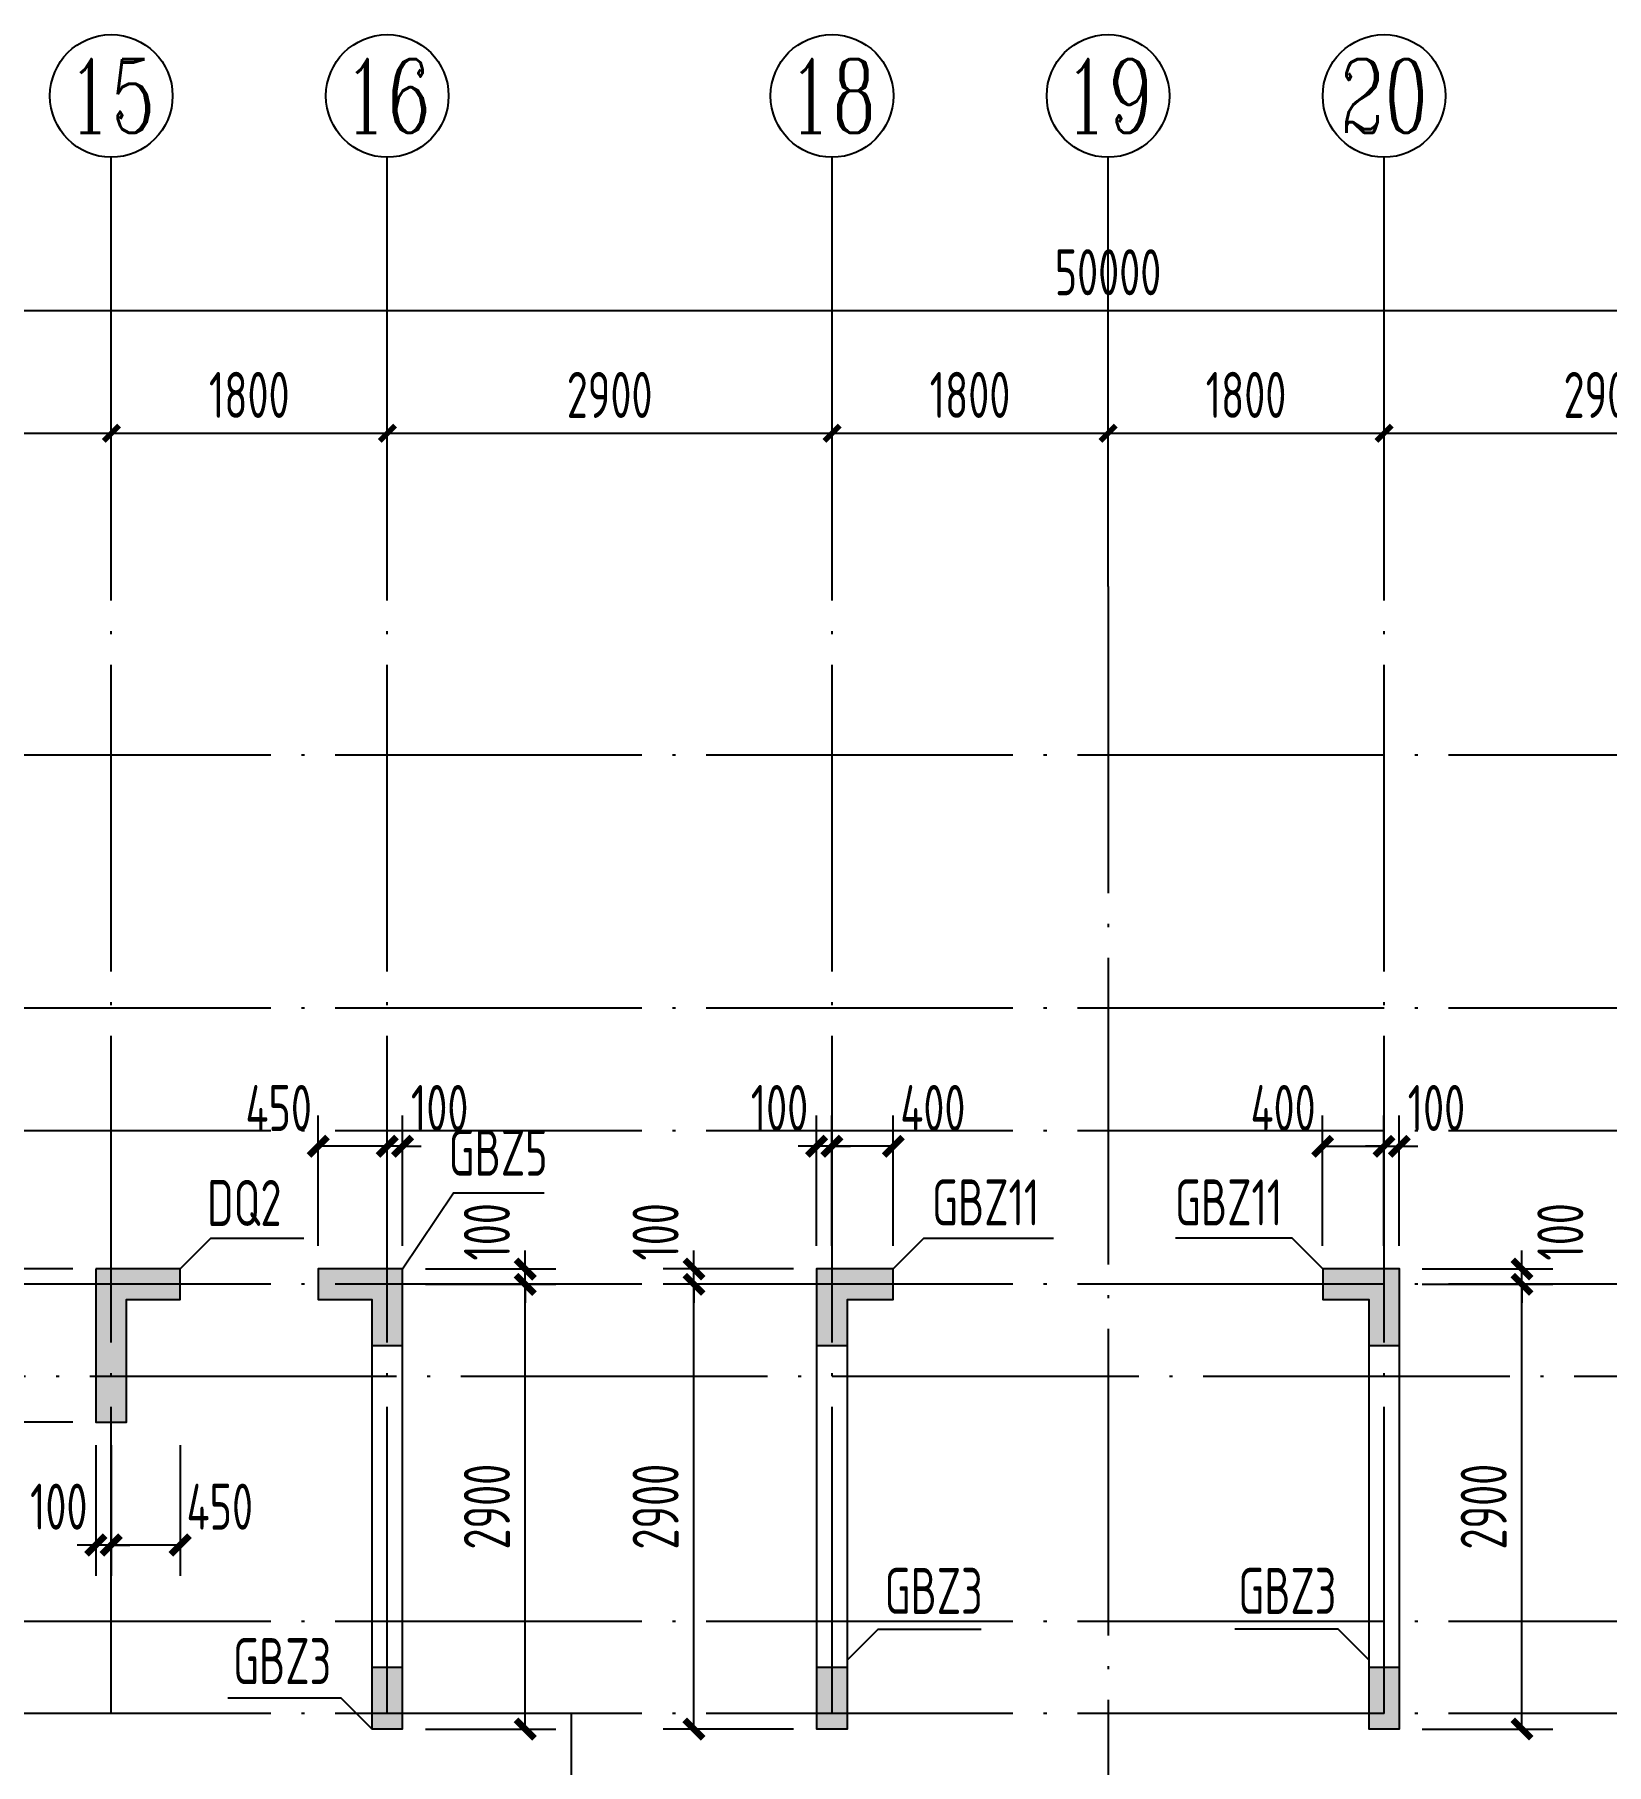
# Model space of a CAD drawing. Extents: x -1712635 to -854203, y -534641 to -21985.
# Drawn here: x -1342996 to -1332746, y -288081 to -276800 of the extents above; entities that cross this region are included whole.
import ezdxf
from ezdxf.enums import TextEntityAlignment as Align

# ---------------------------------------------------------------- set-up
doc = ezdxf.new("R2010")
doc.units = 0
doc.header["$LTSCALE"] = 1000
doc.linetypes.add('DOTE', pattern=[2.42, 2, -0.2, 0.02, -0.2])
doc.layers.get('0').update_dxf_attribs({"linetype": 'CONTINUOUS'})
doc.layers.get('Defpoints').update_dxf_attribs({"linetype": 'CONTINUOUS'})
for name, color, linetype in [('A-AXIS', 1, 'CONTINUOUS'), ('A-DOTE', 10, 'DOTE'), ('AXIS_NUM', 7, 'CONTINUOUS'), ('S-Q墙实线', 6, 'CONTINUOUS'), ('S-Q墙标注', 3, 'CONTINUOUS'), ('S-X详图填充', 252, 'CONTINUOUS'), ('S-X详图实线', 4, 'CONTINUOUS'), ('S-Y一般标注', 3, 'CONTINUOUS'), ('S-Z柱编号', 6, 'CONTINUOUS')]:
    doc.layers.add(name, color=color, linetype=linetype)
doc.styles.add('TSSD_Axis', font='complex.shx', dxfattribs={"width": 0.7, "bigfont": 'hztxt.shx'})
doc.styles.add('TSSD_DIMENSION', font='Tssdeng.shx', dxfattribs={"width": 0.7, "bigfont": 'tssdchn.shx'})
doc.styles.add('TSSD_REIN', font='tssdeng.shx', dxfattribs={"width": 0.7, "height": 300, "bigfont": 'tssdchn.shx'})
doc.styles.add('结构文字', font='zstxt.shx', dxfattribs={"width": 0.7, "bigfont": 'zshz.shx'})
doc.dimstyles.new('STRUCK', dxfattribs={"dimtxt": 400, "dimasz": 121, "dimexe": 200, "dimexo": 150, "dimgap": 115, "dimtad": 1, "dimdec": 0, "dimdsep": 46, "dimtxsty": '结构文字', "dimblk": 'ARCHTICK', "dimcen": 400, "dimclrd": 3, "dimclre": 3, "dimclrt": 7, "dimadec": 0, "dimazin": 0, "dimtfac": 1, "dimtdec": 0, "dimtix": 1, "dimtmove": 2, "dimatfit": 3, "dimldrblk": '_DIMX', "dimfxl": 0, "dimtolj": 1, "dimtzin": 0, "dimarcsym": 0})
doc.dimstyles.new('TSSD_100_100', dxfattribs={"dimtxt": 300, "dimasz": 100, "dimexe": 100, "dimexo": 250, "dimgap": 100, "dimtad": 1, "dimdec": 0, "dimzin": 0, "dimdsep": 46, "dimtxsty": 'TSSD_DIMENSION', "dimblk": 'ARCHTICK', "dimcen": 0, "dimdle": 100, "dimclrt": 7, "dimadec": 0, "dimazin": 0, "dimtfac": 1, "dimtdec": 0, "dimtix": 1, "dimtmove": 2, "dimatfit": 3, "dimldrblk": 'ARCHTICK', "dimfxl": 0, "dimtolj": 1, "dimtzin": 0, "dimarcsym": 0})

# ---------------------------------------------------------------- blocks, each defined once
blk = doc.blocks.new('ts_axno')
at = {"color": 0, "linetype": 'ByBlock', "lineweight": -2}
blk.add_circle((0, 0), 0.5, dxfattribs=at)
at = {"color": 0, "linetype": 'ByBlock', "lineweight": -2, "style": 'TSSD_Axis', "width": 0.7}
blk.add_attdef('A', text='', height=0.6, dxfattribs=at).set_placement((0, 0), align=Align.MIDDLE_CENTER)
blk = doc.blocks.new('_ArchTick')
at = {"color": 0, "const_width": 0.35}
blk.add_lwpolyline([(-0.5, -0.5), (0.5, 0.5)], dxfattribs=at)
blk = doc.blocks.new('*D124')
at = {"layer": 'Defpoints', "color": 0}
for p in [(23100, 19250), (21400, 18250), (23100, 18250)]:
    blk.add_point(p, dxfattribs=at)
at = {"layer": 'S-Y一般标注', "color": 0, "lineweight": -2}
for p, q in [((21400, 18500), (21400, 19350)), ((23100, 18500), (23100, 19350)), ((21300, 19250), (23200, 19250))]:
    blk.add_line(p, q, dxfattribs=at)
at = {"layer": 'S-Y一般标注', "color": 0, "lineweight": -2, "xscale": 100, "yscale": 100, "zscale": 100, "rotation": 180}
blk.add_blockref('_ArchTick', (21400, 19250), dxfattribs=at)
at = {"layer": 'S-Y一般标注', "color": 0, "lineweight": -2, "xscale": 100, "yscale": 100, "zscale": 100}
blk.add_blockref('_ArchTick', (23100, 19250), dxfattribs=at)
at = {"layer": 'S-Y一般标注', "color": 7, "insert": (22250, 19500), "char_height": 300, "attachment_point": 5, "style": 'TSSD_DIMENSION'}
blk.add_mtext('\\A1;1700', dxfattribs=at)
blk = doc.blocks.new('*D125')
at = {"layer": 'Defpoints', "color": 0}
for p in [(24900, 19250), (23100, 18250), (24900, 18250)]:
    blk.add_point(p, dxfattribs=at)
at = {"layer": 'S-Y一般标注', "color": 0, "lineweight": -2}
for p, q in [((23100, 18500), (23100, 19350)), ((24900, 18500), (24900, 19350)), ((23000, 19250), (25000, 19250))]:
    blk.add_line(p, q, dxfattribs=at)
at = {"layer": 'S-Y一般标注', "color": 0, "lineweight": -2, "xscale": 100, "yscale": 100, "zscale": 100, "rotation": 180}
blk.add_blockref('_ArchTick', (23100, 19250), dxfattribs=at)
at = {"layer": 'S-Y一般标注', "color": 0, "lineweight": -2, "xscale": 100, "yscale": 100, "zscale": 100}
blk.add_blockref('_ArchTick', (24900, 19250), dxfattribs=at)
at = {"layer": 'S-Y一般标注', "color": 7, "insert": (24000, 19500), "char_height": 300, "attachment_point": 5, "style": 'TSSD_DIMENSION'}
blk.add_mtext('\\A1;1800', dxfattribs=at)
blk = doc.blocks.new('*D126')
at = {"layer": 'Defpoints', "color": 0}
for p in [(27800, 19250), (24900, 18250), (27800, 18250)]:
    blk.add_point(p, dxfattribs=at)
at = {"layer": 'S-Y一般标注', "color": 0, "lineweight": -2}
for p, q in [((24900, 18500), (24900, 19350)), ((27800, 18500), (27800, 19350)), ((24800, 19250), (27900, 19250))]:
    blk.add_line(p, q, dxfattribs=at)
at = {"layer": 'S-Y一般标注', "color": 0, "lineweight": -2, "xscale": 100, "yscale": 100, "zscale": 100, "rotation": 180}
blk.add_blockref('_ArchTick', (24900, 19250), dxfattribs=at)
at = {"layer": 'S-Y一般标注', "color": 0, "lineweight": -2, "xscale": 100, "yscale": 100, "zscale": 100}
blk.add_blockref('_ArchTick', (27800, 19250), dxfattribs=at)
at = {"layer": 'S-Y一般标注', "color": 7, "insert": (26350, 19500), "char_height": 300, "attachment_point": 5, "style": 'TSSD_DIMENSION'}
blk.add_mtext('\\A1;2900', dxfattribs=at)
blk = doc.blocks.new('*D127')
at = {"layer": 'Defpoints', "color": 0}
for p in [(29600, 19250), (27800, 18250), (29600, 18250)]:
    blk.add_point(p, dxfattribs=at)
at = {"layer": 'S-Y一般标注', "color": 0, "lineweight": -2}
for p, q in [((27800, 18500), (27800, 19350)), ((29600, 18500), (29600, 19350)), ((27700, 19250), (29700, 19250))]:
    blk.add_line(p, q, dxfattribs=at)
at = {"layer": 'S-Y一般标注', "color": 0, "lineweight": -2, "xscale": 100, "yscale": 100, "zscale": 100, "rotation": 180}
blk.add_blockref('_ArchTick', (27800, 19250), dxfattribs=at)
at = {"layer": 'S-Y一般标注', "color": 0, "lineweight": -2, "xscale": 100, "yscale": 100, "zscale": 100}
blk.add_blockref('_ArchTick', (29600, 19250), dxfattribs=at)
at = {"layer": 'S-Y一般标注', "color": 7, "insert": (28700, 19500), "char_height": 300, "attachment_point": 5, "style": 'TSSD_DIMENSION'}
blk.add_mtext('\\A1;1800', dxfattribs=at)
blk = doc.blocks.new('*D128')
at = {"layer": 'Defpoints', "color": 0}
for p in [(31400, 19250), (29600, 18250), (31400, 18250)]:
    blk.add_point(p, dxfattribs=at)
at = {"layer": 'S-Y一般标注', "color": 0, "lineweight": -2}
for p, q in [((29600, 18500), (29600, 19350)), ((31400, 18500), (31400, 19350)), ((29500, 19250), (31500, 19250))]:
    blk.add_line(p, q, dxfattribs=at)
at = {"layer": 'S-Y一般标注', "color": 0, "lineweight": -2, "xscale": 100, "yscale": 100, "zscale": 100, "rotation": 180}
blk.add_blockref('_ArchTick', (29600, 19250), dxfattribs=at)
at = {"layer": 'S-Y一般标注', "color": 0, "lineweight": -2, "xscale": 100, "yscale": 100, "zscale": 100}
blk.add_blockref('_ArchTick', (31400, 19250), dxfattribs=at)
at = {"layer": 'S-Y一般标注', "color": 7, "insert": (30500, 19500), "char_height": 300, "attachment_point": 5, "style": 'TSSD_DIMENSION'}
blk.add_mtext('\\A1;1800', dxfattribs=at)
blk = doc.blocks.new('*D129')
at = {"layer": 'Defpoints', "color": 0}
for p in [(34300, 19250), (31400, 18250), (34300, 18250)]:
    blk.add_point(p, dxfattribs=at)
at = {"layer": 'S-Y一般标注', "color": 0, "lineweight": -2}
for p, q in [((31400, 18500), (31400, 19350)), ((34300, 18500), (34300, 19350)), ((31300, 19250), (34400, 19250))]:
    blk.add_line(p, q, dxfattribs=at)
at = {"layer": 'S-Y一般标注', "color": 0, "lineweight": -2, "xscale": 100, "yscale": 100, "zscale": 100, "rotation": 180}
blk.add_blockref('_ArchTick', (31400, 19250), dxfattribs=at)
at = {"layer": 'S-Y一般标注', "color": 0, "lineweight": -2, "xscale": 100, "yscale": 100, "zscale": 100}
blk.add_blockref('_ArchTick', (34300, 19250), dxfattribs=at)
at = {"layer": 'S-Y一般标注', "color": 7, "insert": (32850, 19500), "char_height": 300, "attachment_point": 5, "style": 'TSSD_DIMENSION'}
blk.add_mtext('\\A1;2900', dxfattribs=at)
blk = doc.blocks.new('*D139')
at = {"layer": 'Defpoints', "color": 0}
for p in [(54600, 20050), (4600, 18250), (54600, 18250)]:
    blk.add_point(p, dxfattribs=at)
at = {"layer": 'S-Y一般标注', "color": 0, "lineweight": -2}
for p, q in [((4600, 18500), (4600, 20150)), ((54600, 18500), (54600, 20150)), ((4500, 20050), (54700, 20050))]:
    blk.add_line(p, q, dxfattribs=at)
at = {"layer": 'S-Y一般标注', "color": 0, "lineweight": -2, "xscale": 100, "yscale": 100, "zscale": 100, "rotation": 180}
blk.add_blockref('_ArchTick', (4600, 20050), dxfattribs=at)
at = {"layer": 'S-Y一般标注', "color": 0, "lineweight": -2, "xscale": 100, "yscale": 100, "zscale": 100}
blk.add_blockref('_ArchTick', (54600, 20050), dxfattribs=at)
at = {"layer": 'S-Y一般标注', "color": 7, "insert": (29600, 20300), "char_height": 300, "attachment_point": 5, "style": 'TSSD_DIMENSION'}
blk.add_mtext('\\A1;50000', dxfattribs=at)
blk = doc.blocks.new('*D2161')
at = {"layer": 'Defpoints', "color": 0}
for p in [(-1338696, -284950), (-1337896, -284950), (-1337896, -287850)]:
    blk.add_point(p, dxfattribs=at)
at = {"layer": 'S-Q墙标注', "color": 3, "lineweight": -2}
for p, q in [((-1338046, -284950), (-1338896, -284950)), ((-1338696, -287850), (-1338696, -284950)), ((-1338046, -287850), (-1338896, -287850))]:
    blk.add_line(p, q, dxfattribs=at)
at = {"layer": 'S-Q墙标注', "color": 3, "lineweight": -2, "xscale": 121, "yscale": 121, "zscale": 121}
for p, rotation in [((-1338696, -284950), 90), ((-1338696, -287850), 270)]:
    blk.add_blockref('_ArchTick', p, dxfattribs=dict(at, rotation=rotation))
at = {"layer": 'S-Q墙标注', "color": 7, "insert": (-1338946, -286400), "char_height": 300, "attachment_point": 5, "rotation": 90, "style": 'TSSD_REIN'}
blk.add_mtext('\\A1;2900', dxfattribs=at)
blk = doc.blocks.new('_DIMX')
blk.add_line((-150, 0), (150, 0))
at = {"const_width": 50}
blk.add_lwpolyline([(-70, -70), (70, 70)], dxfattribs=at)
blk = doc.blocks.new('*D2162')
at = {"layer": 'Defpoints', "color": 0}
for p in [(-1338696, -284850), (-1337896, -284850), (-1337896, -284950)]:
    blk.add_point(p, dxfattribs=at)
at = {"layer": 'S-Q墙标注', "color": 3, "lineweight": -2}
for p, q in [((-1338696, -284850), (-1338696, -284729)), ((-1338046, -284850), (-1338896, -284850)), ((-1338046, -284950), (-1338896, -284950)), ((-1338696, -284950), (-1338696, -284850)), ((-1338696, -284950), (-1338696, -285071))]:
    blk.add_line(p, q, dxfattribs=at)
at = {"layer": 'S-Q墙标注', "color": 3, "lineweight": -2, "xscale": 121, "yscale": 121, "zscale": 121}
for p, rotation in [((-1338696, -284850), 270), ((-1338696, -284950), 90)]:
    blk.add_blockref('_ArchTick', p, dxfattribs=dict(at, rotation=rotation))
at = {"layer": 'S-Q墙标注', "color": 7, "insert": (-1338946, -284608), "char_height": 300, "attachment_point": 5, "rotation": 90, "style": 'TSSD_REIN'}
blk.add_mtext('\\A1;100', dxfattribs=at)
blk = doc.blocks.new('*D2163')
at = {"layer": 'Defpoints', "color": 0}
for p in [(-1337796, -284050), (-1337796, -284850), (-1337396, -284850)]:
    blk.add_point(p, dxfattribs=at)
at = {"layer": 'S-Q墙标注', "color": 3, "lineweight": -2}
for p, q in [((-1337796, -284700), (-1337796, -283850)), ((-1337396, -284700), (-1337396, -283850)), ((-1337396, -284050), (-1337796, -284050))]:
    blk.add_line(p, q, dxfattribs=at)
at = {"layer": 'S-Q墙标注', "color": 3, "lineweight": -2, "xscale": 121, "yscale": 121, "zscale": 121, "rotation": 180}
blk.add_blockref('_ArchTick', (-1337796, -284050), dxfattribs=at)
at = {"layer": 'S-Q墙标注', "color": 3, "lineweight": -2, "xscale": 121, "yscale": 121, "zscale": 121}
blk.add_blockref('_ArchTick', (-1337396, -284050), dxfattribs=at)
at = {"layer": 'S-Q墙标注', "color": 7, "insert": (-1337138, -283800), "char_height": 300, "attachment_point": 5, "style": 'TSSD_REIN'}
blk.add_mtext('\\A1;400', dxfattribs=at)
blk = doc.blocks.new('*D2164')
at = {"layer": 'Defpoints', "color": 0}
for p in [(-1337896, -284050), (-1337896, -284850), (-1337796, -284850)]:
    blk.add_point(p, dxfattribs=at)
at = {"layer": 'S-Q墙标注', "color": 3, "lineweight": -2}
for p, q in [((-1337896, -284700), (-1337896, -283850)), ((-1337796, -284700), (-1337796, -283850)), ((-1337896, -284050), (-1338017, -284050)), ((-1337796, -284050), (-1337896, -284050)), ((-1337796, -284050), (-1337675, -284050))]:
    blk.add_line(p, q, dxfattribs=at)
at = {"layer": 'S-Q墙标注', "color": 3, "lineweight": -2, "xscale": 121, "yscale": 121, "zscale": 121}
blk.add_blockref('_ArchTick', (-1337896, -284050), dxfattribs=at)
at = {"layer": 'S-Q墙标注', "color": 3, "lineweight": -2, "xscale": 121, "yscale": 121, "zscale": 121, "rotation": 180}
blk.add_blockref('_ArchTick', (-1337796, -284050), dxfattribs=at)
at = {"layer": 'S-Q墙标注', "color": 7, "insert": (-1338138, -283800), "char_height": 300, "attachment_point": 5, "style": 'TSSD_REIN'}
blk.add_mtext('\\A1;100', dxfattribs=at)
blk = doc.blocks.new('*D2165')
at = {"layer": 'Defpoints', "color": 0}
for p in [(-1340596, -284950), (-1339796, -284950), (-1340596, -287850)]:
    blk.add_point(p, dxfattribs=at)
at = {"layer": 'S-Q墙标注', "color": 3, "lineweight": -2}
for p, q in [((-1340446, -284950), (-1339596, -284950)), ((-1339796, -287850), (-1339796, -284950)), ((-1340446, -287850), (-1339596, -287850))]:
    blk.add_line(p, q, dxfattribs=at)
at = {"layer": 'S-Q墙标注', "color": 3, "lineweight": -2, "xscale": 121, "yscale": 121, "zscale": 121}
for p, rotation in [((-1339796, -284950), 90), ((-1339796, -287850), 270)]:
    blk.add_blockref('_ArchTick', p, dxfattribs=dict(at, rotation=rotation))
at = {"layer": 'S-Q墙标注', "color": 7, "insert": (-1340046, -286400), "char_height": 300, "attachment_point": 5, "rotation": 90, "style": 'TSSD_REIN'}
blk.add_mtext('\\A1;2900', dxfattribs=at)
blk = doc.blocks.new('*D2166')
at = {"layer": 'Defpoints', "color": 0}
for p in [(-1340596, -284850), (-1340596, -284950), (-1339796, -284850)]:
    blk.add_point(p, dxfattribs=at)
at = {"layer": 'S-Q墙标注', "color": 3, "lineweight": -2}
for p, q in [((-1339796, -284850), (-1339796, -284729)), ((-1340446, -284850), (-1339596, -284850)), ((-1340446, -284950), (-1339596, -284950)), ((-1339796, -284950), (-1339796, -284850)), ((-1339796, -284950), (-1339796, -285071))]:
    blk.add_line(p, q, dxfattribs=at)
at = {"layer": 'S-Q墙标注', "color": 3, "lineweight": -2, "xscale": 121, "yscale": 121, "zscale": 121}
for p, rotation in [((-1339796, -284850), 270), ((-1339796, -284950), 90)]:
    blk.add_blockref('_ArchTick', p, dxfattribs=dict(at, rotation=rotation))
at = {"layer": 'S-Q墙标注', "color": 7, "insert": (-1340046, -284608), "char_height": 300, "attachment_point": 5, "rotation": 90, "style": 'TSSD_REIN'}
blk.add_mtext('\\A1;100', dxfattribs=at)
blk = doc.blocks.new('*D2167')
at = {"layer": 'Defpoints', "color": 0}
for p in [(-1340696, -284050), (-1340696, -284850), (-1340596, -284850)]:
    blk.add_point(p, dxfattribs=at)
at = {"layer": 'S-Q墙标注', "color": 3, "lineweight": -2}
for p, q in [((-1340696, -284700), (-1340696, -283850)), ((-1340596, -284700), (-1340596, -283850)), ((-1340696, -284050), (-1340817, -284050)), ((-1340596, -284050), (-1340696, -284050)), ((-1340596, -284050), (-1340475, -284050))]:
    blk.add_line(p, q, dxfattribs=at)
at = {"layer": 'S-Q墙标注', "color": 3, "lineweight": -2, "xscale": 121, "yscale": 121, "zscale": 121}
blk.add_blockref('_ArchTick', (-1340696, -284050), dxfattribs=at)
at = {"layer": 'S-Q墙标注', "color": 3, "lineweight": -2, "xscale": 121, "yscale": 121, "zscale": 121, "rotation": 180}
blk.add_blockref('_ArchTick', (-1340596, -284050), dxfattribs=at)
at = {"layer": 'S-Q墙标注', "color": 7, "insert": (-1340354, -283800), "char_height": 300, "attachment_point": 5, "style": 'TSSD_REIN'}
blk.add_mtext('\\A1;100', dxfattribs=at)
blk = doc.blocks.new('*D2168')
at = {"layer": 'Defpoints', "color": 0}
for p in [(-1341146, -284050), (-1341146, -284850), (-1340696, -284850)]:
    blk.add_point(p, dxfattribs=at)
at = {"layer": 'S-Q墙标注', "color": 3, "lineweight": -2}
for p, q in [((-1341146, -284700), (-1341146, -283850)), ((-1340696, -284700), (-1340696, -283850)), ((-1340696, -284050), (-1341146, -284050))]:
    blk.add_line(p, q, dxfattribs=at)
at = {"layer": 'S-Q墙标注', "color": 3, "lineweight": -2, "xscale": 121, "yscale": 121, "zscale": 121, "rotation": 180}
blk.add_blockref('_ArchTick', (-1341146, -284050), dxfattribs=at)
at = {"layer": 'S-Q墙标注', "color": 3, "lineweight": -2, "xscale": 121, "yscale": 121, "zscale": 121}
blk.add_blockref('_ArchTick', (-1340696, -284050), dxfattribs=at)
at = {"layer": 'S-Q墙标注', "color": 7, "insert": (-1341404, -283800), "char_height": 300, "attachment_point": 5, "style": 'TSSD_REIN'}
blk.add_mtext('\\A1;450', dxfattribs=at)
blk = doc.blocks.new('*D2169')
at = {"layer": 'Defpoints', "color": 0}
for p in [(-1343396, -284950), (-1342596, -284950), (-1342596, -285850)]:
    blk.add_point(p, dxfattribs=at)
at = {"layer": 'S-Q墙标注', "color": 3, "lineweight": -2}
for p, q in [((-1342746, -284950), (-1343596, -284950)), ((-1343396, -285850), (-1343396, -284950)), ((-1342746, -285850), (-1343596, -285850))]:
    blk.add_line(p, q, dxfattribs=at)
at = {"layer": 'S-Q墙标注', "color": 3, "lineweight": -2, "xscale": 121, "yscale": 121, "zscale": 121}
for p, rotation in [((-1343396, -284950), 90), ((-1343396, -285850), 270)]:
    blk.add_blockref('_ArchTick', p, dxfattribs=dict(at, rotation=rotation))
at = {"layer": 'S-Q墙标注', "color": 7, "insert": (-1343646, -285400), "char_height": 300, "attachment_point": 5, "rotation": 90, "style": 'TSSD_REIN'}
blk.add_mtext('\\A1;900', dxfattribs=at)
blk = doc.blocks.new('*D2170')
at = {"layer": 'Defpoints', "color": 0}
for p in [(-1343396, -284850), (-1342596, -284850), (-1342596, -284950)]:
    blk.add_point(p, dxfattribs=at)
at = {"layer": 'S-Q墙标注', "color": 3, "lineweight": -2}
for p, q in [((-1343396, -284850), (-1343396, -284729)), ((-1342746, -284850), (-1343596, -284850)), ((-1342746, -284950), (-1343596, -284950)), ((-1343396, -284950), (-1343396, -284850)), ((-1343396, -284950), (-1343396, -285071))]:
    blk.add_line(p, q, dxfattribs=at)
at = {"layer": 'S-Q墙标注', "color": 3, "lineweight": -2, "xscale": 121, "yscale": 121, "zscale": 121}
for p, rotation in [((-1343396, -284850), 270), ((-1343396, -284950), 90)]:
    blk.add_blockref('_ArchTick', p, dxfattribs=dict(at, rotation=rotation))
at = {"layer": 'S-Q墙标注', "color": 7, "insert": (-1343646, -284608), "char_height": 300, "attachment_point": 5, "rotation": 90, "style": 'TSSD_REIN'}
blk.add_mtext('\\A1;100', dxfattribs=at)
blk = doc.blocks.new('*D2171')
at = {"layer": 'Defpoints', "color": 0}
for p in [(-1342496, -285850), (-1342046, -285850), (-1342496, -286650)]:
    blk.add_point(p, dxfattribs=at)
at = {"layer": 'S-Q墙标注', "color": 3, "lineweight": -2}
for p, q in [((-1342496, -286000), (-1342496, -286850)), ((-1342046, -286000), (-1342046, -286850)), ((-1342046, -286650), (-1342496, -286650))]:
    blk.add_line(p, q, dxfattribs=at)
at = {"layer": 'S-Q墙标注', "color": 3, "lineweight": -2, "xscale": 121, "yscale": 121, "zscale": 121, "rotation": 180}
blk.add_blockref('_ArchTick', (-1342496, -286650), dxfattribs=at)
at = {"layer": 'S-Q墙标注', "color": 3, "lineweight": -2, "xscale": 121, "yscale": 121, "zscale": 121}
blk.add_blockref('_ArchTick', (-1342046, -286650), dxfattribs=at)
at = {"layer": 'S-Q墙标注', "color": 7, "insert": (-1341788, -286400), "char_height": 300, "attachment_point": 5, "style": 'TSSD_REIN'}
blk.add_mtext('\\A1;450', dxfattribs=at)
blk = doc.blocks.new('*D2172')
at = {"layer": 'Defpoints', "color": 0}
for p in [(-1342596, -285850), (-1342496, -285850), (-1342596, -286650)]:
    blk.add_point(p, dxfattribs=at)
at = {"layer": 'S-Q墙标注', "color": 3, "lineweight": -2}
for p, q in [((-1342596, -286000), (-1342596, -286850)), ((-1342496, -286000), (-1342496, -286850)), ((-1342596, -286650), (-1342717, -286650)), ((-1342496, -286650), (-1342596, -286650)), ((-1342496, -286650), (-1342375, -286650))]:
    blk.add_line(p, q, dxfattribs=at)
at = {"layer": 'S-Q墙标注', "color": 3, "lineweight": -2, "xscale": 121, "yscale": 121, "zscale": 121}
blk.add_blockref('_ArchTick', (-1342596, -286650), dxfattribs=at)
at = {"layer": 'S-Q墙标注', "color": 3, "lineweight": -2, "xscale": 121, "yscale": 121, "zscale": 121, "rotation": 180}
blk.add_blockref('_ArchTick', (-1342496, -286650), dxfattribs=at)
at = {"layer": 'S-Q墙标注', "color": 7, "insert": (-1342838, -286400), "char_height": 300, "attachment_point": 5, "style": 'TSSD_REIN'}
blk.add_mtext('\\A1;100', dxfattribs=at)
blk = doc.blocks.new('*D2232')
at = {"layer": 'Defpoints', "color": 0}
for p in [(-1334096, -284950), (-1333296, -284950), (-1334096, -287850)]:
    blk.add_point(p, dxfattribs=at)
at = {"layer": 'S-Q墙标注', "color": 3, "lineweight": -2}
for p, q in [((-1333946, -284950), (-1333096, -284950)), ((-1333296, -287850), (-1333296, -284950)), ((-1333946, -287850), (-1333096, -287850))]:
    blk.add_line(p, q, dxfattribs=at)
at = {"layer": 'S-Q墙标注', "color": 3, "lineweight": -2, "xscale": 121, "yscale": 121, "zscale": 121}
for p, rotation in [((-1333296, -284950), 90), ((-1333296, -287850), 270)]:
    blk.add_blockref('_ArchTick', p, dxfattribs=dict(at, rotation=rotation))
at = {"layer": 'S-Q墙标注', "color": 7, "insert": (-1333546, -286400), "char_height": 300, "attachment_point": 5, "rotation": 90, "style": 'TSSD_REIN'}
blk.add_mtext('\\A1;2900', dxfattribs=at)
blk = doc.blocks.new('*D2233')
at = {"layer": 'Defpoints', "color": 0}
for p in [(-1334096, -284850), (-1334096, -284950), (-1333296, -284850)]:
    blk.add_point(p, dxfattribs=at)
at = {"layer": 'S-Q墙标注', "color": 3, "lineweight": -2}
for p, q in [((-1333296, -284850), (-1333296, -284729)), ((-1333946, -284850), (-1333096, -284850)), ((-1333946, -284950), (-1333096, -284950)), ((-1333296, -284950), (-1333296, -284850)), ((-1333296, -284950), (-1333296, -285071))]:
    blk.add_line(p, q, dxfattribs=at)
at = {"layer": 'S-Q墙标注', "color": 3, "lineweight": -2, "xscale": 121, "yscale": 121, "zscale": 121}
for p, rotation in [((-1333296, -284850), 270), ((-1333296, -284950), 90)]:
    blk.add_blockref('_ArchTick', p, dxfattribs=dict(at, rotation=rotation))
at = {"layer": 'S-Q墙标注', "color": 7, "insert": (-1333046, -284608), "char_height": 300, "attachment_point": 5, "rotation": 90, "style": 'TSSD_REIN'}
blk.add_mtext('\\A1;100', dxfattribs=at)
blk = doc.blocks.new('*D2234')
at = {"layer": 'Defpoints', "color": 0}
for p in [(-1334196, -284050), (-1334596, -284850), (-1334196, -284850)]:
    blk.add_point(p, dxfattribs=at)
at = {"layer": 'S-Q墙标注', "color": 3, "lineweight": -2}
for p, q in [((-1334596, -284700), (-1334596, -283850)), ((-1334196, -284700), (-1334196, -283850)), ((-1334596, -284050), (-1334196, -284050))]:
    blk.add_line(p, q, dxfattribs=at)
at = {"layer": 'S-Q墙标注', "color": 3, "lineweight": -2, "xscale": 121, "yscale": 121, "zscale": 121, "rotation": 180}
blk.add_blockref('_ArchTick', (-1334596, -284050), dxfattribs=at)
at = {"layer": 'S-Q墙标注', "color": 3, "lineweight": -2, "xscale": 121, "yscale": 121, "zscale": 121}
blk.add_blockref('_ArchTick', (-1334196, -284050), dxfattribs=at)
at = {"layer": 'S-Q墙标注', "color": 7, "insert": (-1334854, -283800), "char_height": 300, "attachment_point": 5, "style": 'TSSD_REIN'}
blk.add_mtext('\\A1;400', dxfattribs=at)
blk = doc.blocks.new('*D2235')
at = {"layer": 'Defpoints', "color": 0}
for p in [(-1334096, -284050), (-1334196, -284850), (-1334096, -284850)]:
    blk.add_point(p, dxfattribs=at)
at = {"layer": 'S-Q墙标注', "color": 3, "lineweight": -2}
for p, q in [((-1334196, -284700), (-1334196, -283850)), ((-1334096, -284700), (-1334096, -283850)), ((-1334196, -284050), (-1334317, -284050)), ((-1334196, -284050), (-1334096, -284050)), ((-1334096, -284050), (-1333975, -284050))]:
    blk.add_line(p, q, dxfattribs=at)
at = {"layer": 'S-Q墙标注', "color": 3, "lineweight": -2, "xscale": 121, "yscale": 121, "zscale": 121}
blk.add_blockref('_ArchTick', (-1334196, -284050), dxfattribs=at)
at = {"layer": 'S-Q墙标注', "color": 3, "lineweight": -2, "xscale": 121, "yscale": 121, "zscale": 121, "rotation": 180}
blk.add_blockref('_ArchTick', (-1334096, -284050), dxfattribs=at)
at = {"layer": 'S-Q墙标注', "color": 7, "insert": (-1333854, -283800), "char_height": 300, "attachment_point": 5, "style": 'TSSD_REIN'}
blk.add_mtext('\\A1;100', dxfattribs=at)
blk = doc.blocks.new('20210726.16395156')
at = {"layer": 'A-AXIS'}
for p, q in [((23100, 18249.9), (23100, 21049.9)), ((24900, 18249.9), (24900, 21049.9)), ((27800, 18249.9), (27800, 21049.9)), ((29600, 18249.9), (29600, 21049.9)), ((31400, 18249.9), (31400, 21049.9))]:
    blk.add_line(p, q, dxfattribs=at)
at = {"layer": 'A-DOTE'}
for p, q in [((23100, 10900), (23100, 18249.9)), ((24900, 10900), (24900, 18249.9)), ((27800, 10900), (27800, 18249.9)), ((29600, 18249.9), (29600, 3600)), ((31400, 10900), (31400, 18249.9)), ((55600, 17150), (3600, 17150)), ((55600, 15500), (3600, 15500)), ((55600, 14700), (3600, 14700)), ((55600, 13700), (3600, 13700)), ((3600, 13100.3), (55600, 13100.3)), ((55600, 11500), (3600, 11500)), ((55600, 10900), (3600, 10900)), ((26100, 10900), (26100, 3600))]:
    blk.add_line(p, q, dxfattribs=at)
at = {"layer": 'A-AXIS'}
ref = blk.add_blockref('ts_axno', (23100, 21449.9), dxfattribs=dict(at, xscale=800, yscale=800, zscale=800))
ref.add_attrib('9', '15', dxfattribs={"layer": 'AXIS_NUM', "height": 480, "style": 'TSSD_Axis', "width": 0.7}).set_placement((23100, 21449.9), align=Align.MIDDLE_CENTER)
ref = blk.add_blockref('ts_axno', (24900, 21449.9), dxfattribs=dict(at, xscale=800, yscale=800, zscale=800))
ref.add_attrib('10', '16', dxfattribs={"layer": 'AXIS_NUM', "height": 480, "style": 'TSSD_Axis', "width": 0.7}).set_placement((24900, 21449.9), align=Align.MIDDLE_CENTER)
ref = blk.add_blockref('ts_axno', (27800, 21449.9), dxfattribs=dict(at, xscale=800, yscale=800, zscale=800))
ref.add_attrib('11', '18', dxfattribs={"layer": 'AXIS_NUM', "height": 480, "style": 'TSSD_Axis', "width": 0.7}).set_placement((27800, 21449.9), align=Align.MIDDLE_CENTER)
ref = blk.add_blockref('ts_axno', (29600, 21449.9), dxfattribs=dict(at, xscale=800, yscale=800, zscale=800))
ref.add_attrib('12', '19', dxfattribs={"layer": 'AXIS_NUM', "height": 480, "style": 'TSSD_Axis', "width": 0.7}).set_placement((29600, 21449.9), align=Align.MIDDLE_CENTER)
ref = blk.add_blockref('ts_axno', (31400, 21449.9), dxfattribs=dict(at, xscale=800, yscale=800, zscale=800))
ref.add_attrib('13', '20', dxfattribs={"layer": 'AXIS_NUM', "height": 480, "style": 'TSSD_Axis', "width": 0.7}).set_placement((31400, 21449.9), align=Align.MIDDLE_CENTER)
at = {"layer": 'S-Y一般标注'}
for base, p1, p2, picture, middle in [((54600, 20049.9), (4600, 18249.9), (54600, 18249.9), '*D139', (29600, 20299.9)), ((23100, 19249.9), (21400, 18249.9), (23100, 18249.9), '*D124', (22250, 19499.9)), ((24900, 19249.9), (23100, 18249.9), (24900, 18249.9), '*D125', (24000, 19499.9)), ((27800, 19249.9), (24900, 18249.9), (27800, 18249.9), '*D126', (26350, 19499.9)), ((29600, 19249.9), (27800, 18249.9), (29600, 18249.9), '*D127', (28700, 19499.9)), ((31400, 19249.9), (29600, 18249.9), (31400, 18249.9), '*D128', (30500, 19499.9)), ((34300, 19249.9), (31400, 18249.9), (34300, 18249.9), '*D129', (32850, 19499.9))]:
    dim = blk.add_linear_dim(base=base, p1=p1, p2=p2, dimstyle='TSSD_100_100', dxfattribs=at)
    dim.commit()
    dim.dimension.update_dxf_attribs({"geometry": picture, "text_midpoint": middle})

msp = doc.modelspace()

# ---------------------------------------------------------------- hatches: boundary and pattern name
at = {"layer": 'S-X详图填充'}
h = msp.add_hatch(color=256, dxfattribs=at)
h.dxf.hatch_style = 1
h.paths.add_polyline_path([(-1342595.6, -284849.82), (-1342595.6, -285849.82), (-1342395.6, -285849.82), (-1342395.6, -285049.82), (-1342045.7, -285049.82), (-1342045.7, -284849.82)])
h = msp.add_hatch(color=256, dxfattribs=at)
h.dxf.hatch_style = 1
h.paths.add_polyline_path([(-1340795.61, -285349.82), (-1340595.61, -285349.82), (-1340595.61, -284849.82), (-1341145.61, -284849.82), (-1341145.61, -285049.82), (-1340795.61, -285049.82)])
h = msp.add_hatch(color=256, dxfattribs=at)
h.dxf.hatch_style = 1
h.paths.add_polyline_path([(-1337895.61, -285349.82), (-1337695.61, -285349.82), (-1337695.61, -285049.82), (-1337395.7, -285049.82), (-1337395.7, -284849.82), (-1337895.61, -284849.82)])
h = msp.add_hatch(color=256, dxfattribs=at)
h.dxf.hatch_style = 1
h.paths.add_polyline_path([(-1334295.59, -285349.82), (-1334095.59, -285349.82), (-1334095.59, -284849.82), (-1334595.51, -284849.82), (-1334595.51, -285049.82), (-1334295.59, -285049.82)])
h = msp.add_hatch(color=256, dxfattribs=at)
h.dxf.hatch_style = 1
h.paths.add_polyline_path([(-1340595.61, -287449.81), (-1340795.61, -287449.81), (-1340795.61, -287849.81), (-1340595.61, -287849.81)])
h = msp.add_hatch(color=256, dxfattribs=at)
h.dxf.hatch_style = 1
h.paths.add_polyline_path([(-1337695.61, -287449.81), (-1337895.61, -287449.81), (-1337895.61, -287849.81), (-1337695.61, -287849.81)])
h = msp.add_hatch(color=256, dxfattribs=at)
h.dxf.hatch_style = 1
h.paths.add_polyline_path([(-1334095.59, -287449.81), (-1334295.59, -287449.81), (-1334295.59, -287849.81), (-1334095.59, -287849.81)])

# ---------------------------------------------------------------- linework, layer by layer
at = {"layer": 'S-Q墙实线'}
for points in [[(-1342595.6, -284849.82), (-1342595.6, -285849.82), (-1342395.6, -285849.82), (-1342395.6, -285049.82), (-1342045.7, -285049.82), (-1342045.7, -284849.82)], [(-1340595.61, -284849.82), (-1341145.61, -284849.82), (-1341145.61, -285049.82), (-1340795.61, -285049.82), (-1340795.61, -287849.81), (-1340595.61, -287849.81)], [(-1337895.61, -284849.82), (-1337895.61, -287849.81), (-1337695.61, -287849.81), (-1337695.61, -285049.82), (-1337395.7, -285049.82), (-1337395.7, -284849.82)], [(-1334095.59, -284849.82), (-1334595.51, -284849.82), (-1334595.51, -285049.82), (-1334295.59, -285049.82), (-1334295.59, -287849.81), (-1334095.59, -287849.81)]]:
    msp.add_lwpolyline(points, close=True, dxfattribs=at)
at = {"layer": 'S-X详图实线'}
for points in [[(-1342595.6, -284849.82), (-1342595.6, -285849.82), (-1342395.6, -285849.82), (-1342395.6, -285049.82), (-1342045.7, -285049.82), (-1342045.7, -284849.82), (-1342595.6, -284849.82)], [(-1340795.61, -285349.82), (-1340595.61, -285349.82), (-1340595.61, -284849.82), (-1341145.61, -284849.82), (-1341145.61, -285049.82), (-1340795.61, -285049.82), (-1340795.61, -285349.82)], [(-1337895.61, -285349.82), (-1337695.61, -285349.82), (-1337695.61, -285049.82), (-1337395.7, -285049.82), (-1337395.7, -284849.82), (-1337895.61, -284849.82), (-1337895.61, -285349.82)], [(-1334295.59, -285349.82), (-1334095.59, -285349.82), (-1334095.59, -284849.82), (-1334595.51, -284849.82), (-1334595.51, -285049.82), (-1334295.59, -285049.82), (-1334295.59, -285349.82)], [(-1340595.61, -287449.81), (-1340795.61, -287449.81), (-1340795.61, -287849.81), (-1340595.61, -287849.81), (-1340595.61, -287449.81)], [(-1337695.61, -287449.81), (-1337895.61, -287449.81), (-1337895.61, -287849.81), (-1337695.61, -287849.81), (-1337695.61, -287449.81)], [(-1334095.59, -287449.81), (-1334295.59, -287449.81), (-1334295.59, -287849.81), (-1334095.59, -287849.81), (-1334095.59, -287449.81)]]:
    msp.add_lwpolyline(points, close=True, dxfattribs=at)
at = {"layer": 'S-Z柱编号', "color": 7}
for points in [[(-1340595.61, -284849.82), (-1340263.18, -284353.19), (-1339673.33, -284353.19)], [(-1342045.7, -284849.82), (-1341845.7, -284649.82), (-1341239.68, -284649.82)], [(-1337395.7, -284849.82), (-1337195.7, -284649.82), (-1336351.61, -284649.82)], [(-1334595.5, -284849.82), (-1334795.5, -284649.82), (-1335555.63, -284649.82)], [(-1337695.61, -287399.81), (-1337495.61, -287199.81), (-1336822.09, -287199.81)], [(-1334295.59, -287399.81), (-1334495.59, -287199.81), (-1335169.11, -287199.81)], [(-1340795.61, -287849.81), (-1340995.61, -287649.81), (-1341735.95, -287649.81)]]:
    msp.add_lwpolyline(points, dxfattribs=at)

# ---------------------------------------------------------------- block references
at = {"layer": 'A-DOTE'}
msp.add_blockref('20210726.16395156', (-1365595.6, -298649.86), dxfattribs=at)

# ---------------------------------------------------------------- texts
at = {"layer": 'S-Z柱编号', "color": 7, "style": 'TSSD_REIN', "width": 0.7}
for s, p in [('GBZ5', (-1340295.61, -284331.63)), ('DQ2', (-1341870.38, -284659.08)), ('GBZ11', (-1337143.34, -284655.64)), ('GBZ11', (-1335558.9, -284655.64)), ('GBZ3', (-1337452.76, -287189.23)), ('GBZ3', (-1335146.2, -287189.23)), ('GBZ3', (-1341701.38, -287647.1))]:
    msp.add_text(s, height=300, dxfattribs=at).set_placement(p, align=Align.BOTTOM_LEFT)

# ---------------------------------------------------------------- dimensions: what is measured, and where the dimension line sits
at = {"layer": 'S-Q墙标注'}
for base, p1, p2, angle, picture, middle in [((-1341145.61, -284049.82), (-1340695.6, -284849.82), (-1341145.61, -284849.82), 180, '*D2168', (-1341403.69, -283799.82)), ((-1340695.6, -284049.82), (-1340595.61, -284849.82), (-1340695.6, -284849.82), 180, '*D2167', (-1340353.69, -283799.82)), ((-1337895.61, -284049.82), (-1337795.6, -284849.82), (-1337895.61, -284849.82), 180, '*D2164', (-1338137.54, -283799.82)), ((-1337795.6, -284049.82), (-1337395.7, -284849.82), (-1337795.6, -284849.82), 180, '*D2163', (-1337137.62, -283799.82)), ((-1343395.61, -284849.82), (-1342595.61, -284949.82), (-1342595.61, -284849.82), 90, '*D2170', (-1343645.61, -284607.89)), ((-1339795.61, -284849.82), (-1340595.61, -284949.82), (-1340595.61, -284849.82), 90, '*D2166', (-1340045.61, -284607.89)), ((-1338695.61, -284849.82), (-1337895.61, -284949.82), (-1337895.61, -284849.82), 90, '*D2162', (-1338945.61, -284607.89)), ((-1333295.59, -284849.82), (-1334095.59, -284949.82), (-1334095.59, -284849.82), 90, '*D2233', (-1333045.59, -284607.89)), ((-1342595.61, -286649.82), (-1342495.6, -285849.82), (-1342595.61, -285849.82), 180, '*D2172', (-1342837.54, -286399.82)), ((-1342495.6, -286649.82), (-1342045.69, -285849.82), (-1342495.6, -285849.82), 180, '*D2171', (-1341787.62, -286399.82))]:
    dim = msp.add_linear_dim(base=base, p1=p1, p2=p2, angle=angle, dimstyle='STRUCK', override={"dimtxt": 300, "dimgap": 100, "dimtxsty": 'TSSD_REIN'}, dxfattribs=at)
    dim.commit()
    dim.dimension.update_dxf_attribs({"geometry": picture, "text_midpoint": middle, "dimtype": 160})
for base, p1, p2, picture, middle in [((-1334195.6, -284049.82), (-1334595.51, -284849.82), (-1334195.6, -284849.82), '*D2234', (-1334853.58, -283799.82)), ((-1334095.59, -284049.82), (-1334195.6, -284849.82), (-1334095.59, -284849.82), '*D2235', (-1333853.67, -283799.82))]:
    dim = msp.add_linear_dim(base=base, p1=p1, p2=p2, dimstyle='STRUCK', override={"dimtxt": 300, "dimgap": 100, "dimtxsty": 'TSSD_REIN'}, dxfattribs=at)
    dim.commit()
    dim.dimension.update_dxf_attribs({"geometry": picture, "text_midpoint": middle, "dimtype": 160})
for base, p1, p2, picture, middle in [((-1343395.61, -284949.82), (-1342595.61, -285849.82), (-1342595.61, -284949.82), '*D2169', (-1343645.61, -285399.82)), ((-1339795.61, -284949.82), (-1340595.61, -287849.81), (-1340595.61, -284949.82), '*D2165', (-1340045.61, -286399.82)), ((-1338695.61, -284949.82), (-1337895.61, -287849.81), (-1337895.61, -284949.82), '*D2161', (-1338945.61, -286399.82)), ((-1333295.59, -284949.82), (-1334095.59, -287849.81), (-1334095.59, -284949.82), '*D2232', (-1333545.59, -286399.82))]:
    dim = msp.add_linear_dim(base=base, p1=p1, p2=p2, angle=90, dimstyle='STRUCK', override={"dimtxt": 300, "dimgap": 100, "dimtxsty": 'TSSD_REIN'}, dxfattribs=at)
    dim.commit()
    dim.dimension.update_dxf_attribs({"geometry": picture, "text_midpoint": middle})

doc.saveas('drawing.dxf')
